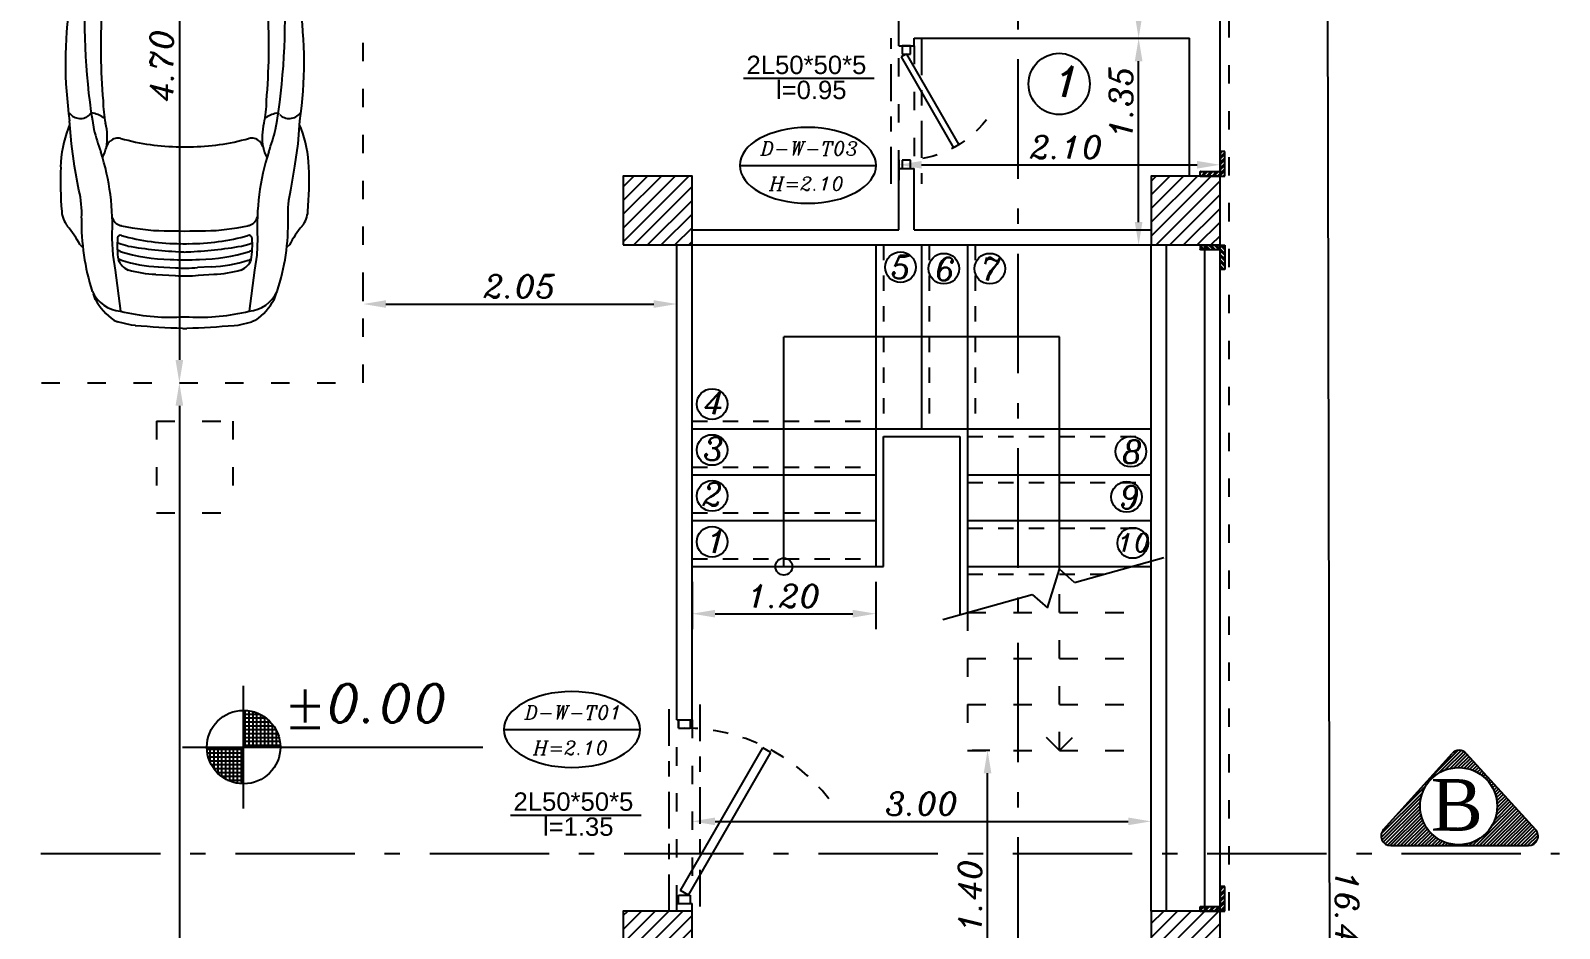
# Model space of a CAD drawing. Header units: millimetres. Extents: x 577 to 2337, y 236 to 943.
# Drawn here: x 1050.64 to 1060.63, y 404.25 to 410.11 of the extents above; entities that cross this region are included whole.
import ezdxf

# ---------------------------------------------------------------- set-up
doc = ezdxf.new("R2010")
doc.units = ezdxf.units.MM
doc.header["$LTSCALE"] = 0.01
doc.linetypes.add('ACAD_ISO03W100', pattern=[30, 12, -18])
doc.linetypes.add('ACAD_ISO10W100', pattern=[18, 12, -3, 0, -3])
for name, color, linetype in [('01-Plan', 1, 'Continuous'), ('04-Door', 4, 'Continuous'), ('05-Dim', 5, 'Continuous'), ('06-Furn', 4, 'Continuous'), ('07-Text', 3, 'Continuous'), ('09-Sect', 1, 'Continuous'), ('10-coulm', 7, 'Continuous'), ('12-Nal dargah', 3, 'Continuous'), ('15-Window', 4, 'Continuous'), ('18-Maharband', 4, 'Continuous')]:
    doc.layers.add(name, color=color, linetype=linetype)
doc.styles.add('2', font='BHoma.ttf')
doc.styles.get("Standard").update_dxf_attribs({"font": 'italic.shx'})
doc.styles.add('text', font='BBadr.ttf', dxfattribs={"height": 0.2})
doc.dimstyles.new('ISO-25', dxfattribs={"dimtxt": 0.15, "dimasz": 0.15, "dimexe": 0.1, "dimexo": 0.1, "dimgap": 0.04, "dimtad": 1, "dimzin": 1, "dimdsep": 46, "dimtxsty": 'Standard', "dimcen": 0.3, "dimadec": 0, "dimazin": 0, "dimtfac": 1, "dimtmove": 0, "dimatfit": 3, "dimfxl": 1, "dimarcsym": 0})

# ---------------------------------------------------------------- blocks, each defined once
blk = doc.blocks.new('*D446')
at = {"layer": '05-Dim', "color": 0, "lineweight": -2, "transparency": 16777216}
for p, q in [((1058.5112, 412.9607), (1059.2073, 412.9622)), ((1059.1077, 412.8119), (1059.1419, 396.6715)), ((1058.5461, 396.5202), (1059.2423, 396.5217))]:
    blk.add_line(p, q, dxfattribs=at)
at = {"layer": '05-Dim', "color": 0, "transparency": 16777216}
for points in [[(1059.1327, 412.812), (1059.0827, 412.8119), (1059.1073, 412.9619)], [(1059.1669, 396.6715), (1059.1169, 396.6714), (1059.1423, 396.5215)]]:
    blk.add_solid(points, dxfattribs=at)
at = {"layer": 'Defpoints', "color": 0, "transparency": 16777216}
for p in [(1058.4112, 412.9605), (1058.4461, 396.52), (1059.1423, 396.5215)]:
    blk.add_point(p, dxfattribs=at)
at = {"layer": '05-Dim', "color": 0, "transparency": 16777216, "insert": (1059.2407, 404.319), "char_height": 0.15, "attachment_point": 5, "rotation": 270.12169}
blk.add_mtext('16.44', dxfattribs=at)
blk = doc.blocks.new('co2')
at = {"layer": '10-coulm'}
h = blk.add_hatch(dxfattribs=at)
h.set_pattern_fill('ANSI31', color=5, scale=0.02, style=0)
h.set_pattern_definition([(45, (-770.14033, -706.21029), (-0.0449012806, 0.0449012806), [])])
h.paths.add_polyline_path([(0, 0), (0.45, 0), (0.45, 0.45), (0, 0.45)])
at = {"layer": '10-coulm', "color": 7}
blk.add_lwpolyline([(0, 0), (0.45, 0), (0.45, 0.45), (0, 0.45)], close=True, dxfattribs=at)
blk = doc.blocks.new('caaar')
at = {"layer": '06-Furn', "color": 234, "linetype": 'Continuous'}
for p, q in [((864.275, 647.402), (864.433, 647.414)), ((864.38, 647.423), (864.405, 647.412)), ((864.485, 647.415), (864.492, 647.421)), ((863.583, 647.343), (863.566, 647.324)), ((863.957, 647.351), (864.122, 647.38)), ((864.122, 647.38), (864.275, 647.402)), ((865.151, 647.198), (865.23, 647.31)), ((865.376, 647.307), (865.456, 647.309)), ((865.534, 647.316), (865.531, 647.309)), ((865.538, 647.386), (865.538, 647.389)), ((865.887, 647.38), (865.671, 647.386)), ((866.106, 647.376), (865.887, 647.38)), ((866.362, 647.377), (866.106, 647.376)), ((866.772, 647.381), (866.362, 647.377)), ((863.207, 647.237), (863.247, 647.251)), ((864.476, 647.275), (864.488, 647.263)), ((864.486, 647.253), (864.488, 647.263)), ((866.853, 647.084), (865.883, 647.227)), ((863.066, 647.112), (863.056, 647.086)), ((863.409, 647.103), (863.128, 647.065)), ((863.513, 647.118), (863.409, 647.103)), ((863.627, 647.125), (863.513, 647.118)), ((863.762, 647.118), (863.776, 647.123)), ((864.185, 647.187), (864.182, 647.189)), ((865.226, 647.186), (865.191, 647.194)), ((865.268, 647.179), (865.226, 647.186)), ((863.03, 646.963), (863.033, 646.99)), ((863.033, 646.99), (863.056, 647.086)), ((863.477, 647.059), (863.483, 647.073)), ((863.483, 647.073), (863.488, 647.081)), ((863.539, 647.068), (863.546, 647.087)), ((863.574, 647.015), (863.588, 647.063)), ((863.588, 647.063), (863.598, 647.088)), ((867.058, 646.945), (867.051, 646.98)), ((867.06, 646.88), (867.058, 646.945)), ((863.381, 646.824), (863.372, 646.689)), ((863.433, 646.806), (863.426, 646.688)), ((867.059, 646.655), (867.06, 646.88)), ((867.213, 646.439), (867.211, 646.84)), ((867.159, 646.563), (867.159, 646.686)), ((863.011, 646.639), (863.011, 646.61)), ((863.089, 646.654), (863.089, 646.595)), ((864.254, 646.658), (864.254, 646.591)), ((865.263, 646.594), (865.262, 646.647)), ((865.298, 646.649), (865.298, 646.6)), ((865.741, 646.604), (865.741, 646.646)), ((865.821, 646.608), (865.821, 646.641)), ((867.059, 646.594), (867.059, 646.655)), ((867.059, 646.594), (867.06, 646.37)), ((863.381, 646.426), (863.374, 646.531)), ((863.433, 646.444), (863.428, 646.538)), ((867.06, 646.37), (867.058, 646.304)), ((863.03, 646.286), (863.033, 646.259)), ((863.033, 646.259), (863.056, 646.164)), ((867.058, 646.304), (867.051, 646.269)), ((863.066, 646.137), (863.056, 646.164)), ((863.409, 646.147), (863.128, 646.184)), ((863.477, 646.19), (863.483, 646.177)), ((863.483, 646.177), (863.488, 646.169)), ((863.539, 646.181), (863.546, 646.163)), ((863.574, 646.235), (863.588, 646.186)), ((863.588, 646.186), (863.598, 646.162)), ((866.853, 646.166), (865.883, 646.022)), ((863.513, 646.131), (863.409, 646.147)), ((863.627, 646.125), (863.513, 646.131)), ((863.762, 646.132), (863.776, 646.127)), ((864.185, 646.062), (864.182, 646.06)), ((865.151, 646.052), (865.23, 645.939)), ((865.226, 646.063), (865.191, 646.055)), ((865.268, 646.07), (865.226, 646.063)), ((863.207, 646.012), (863.247, 645.999)), ((864.476, 645.974), (864.488, 645.986)), ((864.486, 645.996), (864.488, 645.986)), ((865.376, 645.943), (865.456, 645.94)), ((865.534, 645.934), (865.531, 645.94)), ((863.583, 645.907), (863.566, 645.926)), ((863.957, 645.898), (864.122, 645.869)), ((864.122, 645.869), (864.275, 645.848)), ((864.275, 645.848), (864.433, 645.835)), ((864.38, 645.826), (864.405, 645.837)), ((864.485, 645.834), (864.492, 645.828)), ((865.538, 645.864), (865.538, 645.86)), ((865.887, 645.869), (865.671, 645.863)), ((866.106, 645.874), (865.887, 645.869)), ((866.362, 645.872), (866.106, 645.874)), ((866.772, 645.869), (866.362, 645.872))]:
    blk.add_line(p, q, dxfattribs=at)
for centre, radius, start, end in [((863.25, 647.973), 0.713, 297.8456, 310.3986), ((863.825, 647.289), 0.18, 93.9919, 128.6321), ((864.026, 644.794), 2.683, 88.0693, 94.5662), ((864.089, 646.653), 0.824, 69.2963, 88.081), ((864.832, 644.69), 2.753, 81.3469, 98.3267), ((864.543, 647.341), 0.094, 127.9373, 224.4515), ((865.675, 650.965), 3.579, 263.1239, 269.9435), ((866.002, 647.359), 0.0908, 144.3579, 165.1422), ((866.061, 647.228), 0.227, 96.3926, 125.8775), ((866.31, 646.274), 1.212, 85.0633, 103.0814), ((866.441, 646.579), 0.902, 70.9589, 91.6972), ((866.724, 647.385), 0.0484, 354.729, 75.7923), ((866.85, 647.358), 0.0571, 101.171, 145.0983), ((866.926, 647.156), 0.272, 84.1228, 108.581), ((866.897, 647.308), 0.116, 44.4113, 78.2306), ((866.928, 647.269), 0.16, 32.4027, 80.7015), ((863.736, 645.8), 1.533, 88.8427, 107.9241), ((863.802, 647.967), 0.636, 266.8583, 284.091), ((865.135, 642.818), 4.495, 86.9292, 99.7524), ((865.501, 647.078), 0.234, 80.3007, 109.3327), ((865.43, 647.357), 0.113, 338.1804, 14.6589), ((865.516, 647.171), 0.139, 20.4536, 79.8109), ((866.77, 647.441), 0.0609, 271.2897, 302.9705), ((866.823, 647.289), 0.0264, 106.7172, 187.7191), ((866.861, 647.196), 0.127, 85.9776, 111.03), ((866.879, 647.405), 0.0601, 182.11, 221.9106), ((866.922, 647.443), 0.117, 221.6262, 258.7634), ((866.861, 647.272), 0.0512, 10.9088, 79.9614), ((866.869, 647.206), 0.125, 27.3407, 76.0539), ((866.661, 647.037), 0.476, 31.2999, 47.7701), ((866.747, 647.081), 0.418, 17.0727, 40.9279), ((863.405, 646.87), 0.416, 118.2841, 144.5392), ((863.36, 647.047), 0.232, 114.3046, 175.4469), ((863.718, 648.756), 1.635, 266.8057, 287.9032), ((864.851, 645.434), 1.876, 104.7432, 109.6236), ((864.236, 647.317), 0.258, 326.3286, 345.546), ((864.943, 642.96), 4.241, 86.6455, 95.0431), ((865.215, 647.365), 0.193, 285.9944, 321.8137), ((864.887, 647.819), 0.748, 309.8943, 315.8136), ((864.143, 646.676), 1.598, 358.9058, 19.8909), ((865.766, 646.654), 0.584, 78.4461, 95.4941), ((864.17, 646.641), 1.651, 359.9933, 21.1209), ((868.306, 647.387), 1.513, 183.8322, 188.5), ((866.802, 647.229), 0.121, 313.9548, 25.6128), ((866.518, 647.006), 0.53, 0.394, 29.1223), ((866.717, 647.056), 0.418, 2.2743, 33.0902), ((865.771, 646.771), 1.442, 2.7481, 17.4543), ((863.788, 647.049), 0.0736, 110.2872, 173.5068), ((864.317, 647.429), 0.275, 241.2241, 255.9567), ((864.319, 647.544), 0.388, 259.8352, 284.5232), ((864.234, 647.084), 0.0797, 42.6823, 73.314), ((864.238, 647.083), 0.0767, 344.3149, 45.0632), ((864.575, 646.436), 0.749, 90.3622, 102.2316), ((865.18, 647.125), 0.0704, 353.1527, 80.9613), ((861.946, 646.794), 3.32, 357.6004, 5.5679), ((865.179, 647.133), 0.101, 359.1708, 27.5708), ((861.355, 646.741), 3.944, 358.663, 5.6695), ((866.844, 647.177), 0.0366, 203.0941, 259.22), ((866.861, 647.201), 0.064, 248.1018, 293.1762), ((864.443, 646.73), 1.356, 165.6952, 183.211), ((864.248, 646.786), 0.867, 164.8571, 177.5004), ((863.524, 646.965), 0.123, 110.4682, 157.3113), ((864.362, 646.775), 0.929, 162.1777, 178.1117), ((863.578, 646.516), 0.572, 84.7107, 99.8173), ((864.718, 646.698), 1.236, 162.5842, 178.7952), ((866.316, 646.534), 2.783, 170.0599, 177.7751), ((865.106, 646.649), 1.515, 164.3505, 179.9365), ((863.628, 647.066), 0.0205, 337.9944, 82.2653), ((865.126, 646.739), 1.447, 167.2856, 178.9086), ((865.739, 646.653), 1.484, 163.9803, 179.806), ((866.805, 646.529), 0.557, 71.7526, 85.1142), ((866.951, 646.96), 0.102, 11.4717, 73.9007), ((863.682, 646.658), 3.478, 0.4665, 6.8456), ((882.365, 645.688), 19.377, 176.2253, 177.1856), ((866.017, 644.805), 2.115, 78.9853, 93.5896), ((864.48, 646.7), 1.421, 3.5588, 8.7688), ((863.95, 646.627), 1.955, 355.6389, 4.7251), ((864.319, 646.622), 0.949, 175.9251, 185.4623), ((864.435, 646.622), 1.011, 176.2757, 184.7624), ((866.617, 646.625), 3.136, 178.1737, 181.8388), ((869.151, 646.625), 5.473, 178.5177, 181.4803), ((882.365, 647.562), 19.377, 182.8143, 183.7746), ((864.443, 646.519), 1.356, 176.789, 194.3048), ((863.769, 646.625), 0.235, 175.672, 184.3279), ((866.316, 646.715), 2.783, 182.2248, 189.94), ((864.693, 646.625), 1.102, 178.6366, 181.3634), ((865.106, 646.6), 1.515, 180.0634, 195.6494), ((865.739, 646.596), 1.484, 180.194, 196.0196), ((861.946, 646.455), 3.32, 354.432, 2.3995), ((861.355, 646.508), 3.944, 354.3304, 1.337), ((864.143, 646.573), 1.598, 340.1091, 1.0941), ((864.17, 646.608), 1.651, 338.879, 0.0067), ((864.718, 646.551), 1.236, 181.2518, 197.4157), ((865.126, 646.511), 1.447, 181.0801, 192.7145), ((864.48, 646.549), 1.421, 351.2312, 357.1509), ((863.682, 646.591), 3.478, 353.1543, 359.5334), ((864.248, 646.464), 0.867, 182.4995, 195.1428), ((864.362, 646.474), 0.929, 181.8881, 197.8222), ((866.017, 648.444), 2.115, 266.4104, 281.0147), ((865.771, 646.478), 1.442, 342.5457, 358.4389), ((866.951, 646.29), 0.102, 286.0993, 348.5283), ((863.36, 646.203), 0.232, 184.5531, 245.6952), ((863.524, 646.285), 0.123, 202.6882, 249.5316), ((863.578, 646.733), 0.572, 260.1827, 275.2892), ((863.628, 646.184), 0.0205, 277.732, 22.0043), ((863.788, 646.201), 0.0736, 186.4925, 249.7119), ((864.238, 646.166), 0.0767, 314.9365, 15.6851), ((866.805, 646.72), 0.557, 274.8858, 288.2474), ((866.518, 646.243), 0.53, 330.8777, 359.6059), ((866.717, 646.194), 0.418, 326.9097, 357.7254), ((863.405, 646.379), 0.416, 215.4608, 241.7157), ((863.718, 644.493), 1.635, 72.0967, 93.1942), ((864.317, 645.821), 0.275, 104.0434, 118.7759), ((864.851, 647.816), 1.876, 250.3762, 255.2567), ((864.319, 645.706), 0.388, 75.4768, 100.1647), ((864.234, 646.166), 0.0797, 286.6859, 317.3175), ((864.575, 646.813), 0.749, 257.7683, 269.6377), ((864.236, 645.932), 0.258, 14.4541, 33.6714), ((864.943, 650.289), 4.241, 264.9568, 273.3544), ((865.18, 646.125), 0.0704, 279.0373, 6.8473), ((865.179, 646.117), 0.101, 332.4289, 0.8289), ((865.215, 645.884), 0.193, 38.1863, 74.0056), ((868.306, 645.863), 1.513, 171.4999, 176.1677), ((866.844, 646.072), 0.0366, 100.7801, 156.9052), ((866.861, 646.049), 0.064, 66.8238, 111.8982), ((866.802, 646.02), 0.121, 334.3872, 46.0444), ((866.747, 646.169), 0.418, 319.0721, 342.9272), ((863.736, 647.449), 1.533, 252.0759, 271.1573), ((865.135, 650.432), 4.495, 260.2475, 273.0707), ((864.543, 645.908), 0.094, 135.5485, 232.0625), ((864.887, 645.43), 0.748, 44.1863, 50.1055), ((865.501, 646.172), 0.234, 250.6673, 279.6989), ((865.516, 646.078), 0.139, 280.1884, 339.5466), ((865.766, 646.595), 0.584, 264.5059, 281.5537), ((866.823, 645.96), 0.0264, 172.2819, 253.2831), ((866.861, 645.977), 0.0512, 280.0387, 349.0912), ((866.869, 646.043), 0.125, 283.9461, 332.6591), ((866.661, 646.212), 0.476, 312.2299, 328.7001), ((863.25, 645.277), 0.713, 49.6013, 62.1544), ((863.802, 645.282), 0.636, 75.9089, 93.1416), ((864.832, 648.559), 2.753, 261.6732, 278.653), ((865.675, 642.284), 3.579, 90.0565, 96.876), ((865.43, 645.892), 0.113, 345.3408, 21.8193), ((866.002, 645.89), 0.0908, 194.8578, 215.6421), ((866.061, 646.021), 0.227, 234.1226, 263.6074), ((866.724, 645.864), 0.0484, 284.2078, 5.271), ((866.77, 645.808), 0.0609, 57.0297, 88.7103), ((866.85, 645.892), 0.0571, 214.9017, 258.829), ((866.861, 646.053), 0.127, 248.9699, 274.0224), ((866.879, 645.844), 0.0601, 138.0891, 177.8895), ((866.922, 645.806), 0.117, 101.2366, 138.3739), ((866.926, 646.094), 0.272, 251.4191, 275.8772), ((866.897, 645.941), 0.116, 281.7694, 315.5886), ((866.928, 645.98), 0.16, 279.2985, 327.5973), ((863.825, 645.96), 0.18, 231.3679, 266.0081), ((864.026, 648.455), 2.683, 265.4337, 271.9306), ((864.089, 646.597), 0.824, 271.9188, 290.7037), ((866.31, 646.976), 1.212, 256.9185, 274.9366), ((866.441, 646.67), 0.902, 268.3026, 289.041)]:
    blk.add_arc(centre, radius, start, end, dxfattribs=at)
for p in [(865.534, 647.316), (865.534, 645.934)]:
    blk.add_point(p, dxfattribs=at)
blk = doc.blocks.new('*D451')
at = {"layer": '05-Dim', "color": 0, "lineweight": -2, "transparency": 16777216}
for p, q in [((1056.9074, 405.4105), (1056.7918, 405.4105)), ((1056.8918, 404.1605), (1056.8918, 405.2605))]:
    blk.add_line(p, q, dxfattribs=at)
at = {"layer": '05-Dim', "color": 0, "transparency": 16777216}
for points in [[(1056.8668, 405.2605), (1056.9168, 405.2605), (1056.8918, 405.4105)], [(1056.8668, 404.1605), (1056.9168, 404.1605), (1056.8918, 404.0105)]]:
    blk.add_solid(points, dxfattribs=at)
at = {"layer": 'Defpoints', "color": 0, "transparency": 16777216}
for p in [(1056.8918, 405.4105), (1057.0074, 405.4105), (1056.8918, 404.0105)]:
    blk.add_point(p, dxfattribs=at)
at = {"layer": '05-Dim', "color": 0, "transparency": 16777216, "insert": (1056.7768, 404.4609), "char_height": 0.15, "attachment_point": 5, "rotation": 90}
blk.add_mtext('1.40', dxfattribs=at)
blk = doc.blocks.new('*D452')
at = {"layer": '05-Dim', "color": 0, "lineweight": -2, "transparency": 16777216}
for p, q in [((1057.9612, 404.9605), (1057.9612, 405.0468)), ((1055.1112, 404.9468), (1057.8112, 404.9468))]:
    blk.add_line(p, q, dxfattribs=at)
at = {"layer": '05-Dim', "color": 0, "transparency": 16777216}
for points in [[(1055.1112, 404.9718), (1055.1112, 404.9218), (1054.9612, 404.9468)], [(1057.8112, 404.9718), (1057.8112, 404.9218), (1057.9612, 404.9468)]]:
    blk.add_solid(points, dxfattribs=at)
at = {"layer": 'Defpoints', "color": 0, "transparency": 16777216}
for p in [(1054.9612, 404.9468), (1057.9612, 404.9468), (1057.9612, 404.8605)]:
    blk.add_point(p, dxfattribs=at)
at = {"layer": '05-Dim', "color": 0, "transparency": 16777216, "insert": (1056.4612, 405.0618), "char_height": 0.15, "attachment_point": 5}
blk.add_mtext('3.00', dxfattribs=at)
blk = doc.blocks.new('1')
at = {"layer": '09-Sect'}
for p, q in [((0.8605, 0.2407), (1.4445, 0.4041)), ((0.6828, 0.0767), (0.7617, 0.3274)), ((0.8605, 0.2407), (0.7617, 0.3274)), ((0, 0), (0.584, 0.1634)), ((0.584, 0.1634), (0.6828, 0.0767))]:
    blk.add_line(p, q, dxfattribs=at)
blk = doc.blocks.new('door3')
at = {"layer": '04-Door'}
for p, q in [((842.6652, 703.8232), (842.6353, 703.7714)), ((843.567, 703.2335), (842.6353, 703.7714)), ((843.5969, 703.2853), (842.6652, 703.8232)), ((842.4514, 703.2212), (842.4514, 703.2976)), ((842.4514, 703.2976), (842.506, 703.2976)), ((842.506, 703.2212), (842.506, 703.2976)), ((843.5969, 703.2853), (843.567, 703.2335)), ((843.5969, 703.2212), (843.5969, 703.2976)), ((843.5969, 703.2976), (843.6514, 703.2976)), ((843.6514, 703.2212), (843.6514, 703.2976)), ((842.506, 703.2212), (842.4514, 703.2212)), ((842.4569, 703.2212), (842.5005, 703.2212)), ((843.6514, 703.2212), (843.5969, 703.2212))]:
    blk.add_line(p, q, dxfattribs=at)
at = {"layer": '04-Door', "linetype": 'ACAD_ISO03W100', "ltscale": 0.5}
blk.add_arc((843.7015, 703.2591), 1.1958, 127.84997, 180, dxfattribs=at)
blk = doc.blocks.new('*D491')
at = {"layer": '05-Dim', "color": 0, "lineweight": -2, "transparency": 16777216}
blk.add_line((1051.6112, 412.3605), (1051.6112, 407.9605), dxfattribs=at)
at = {"layer": '05-Dim', "color": 0, "transparency": 16777216}
for points in [[(1051.5862, 412.3605), (1051.6362, 412.3605), (1051.6112, 412.5105)], [(1051.5862, 407.9605), (1051.6362, 407.9605), (1051.6112, 407.8105)]]:
    blk.add_solid(points, dxfattribs=at)
at = {"layer": 'Defpoints', "color": 0, "transparency": 16777216}
for p in [(1051.6112, 412.5105), (1051.6112, 407.8105), (1051.6112, 407.8105)]:
    blk.add_point(p, dxfattribs=at)
at = {"layer": '05-Dim', "color": 0, "transparency": 16777216, "insert": (1051.4962, 409.8806), "char_height": 0.15, "attachment_point": 5, "rotation": 90}
blk.add_mtext('4.70', dxfattribs=at)
blk = doc.blocks.new('F3')
at = {"layer": '04-Door'}
for p, q in [((847.5567, 618.9369), (847.5389, 618.906)), ((848.1118, 618.6163), (847.5567, 618.9369)), ((848.094, 618.5855), (847.5389, 618.906)), ((847.4118, 618.5913), (847.4118, 618.6413)), ((847.4118, 618.6413), (847.4618, 618.6413)), ((847.4618, 618.6413), (847.4618, 618.5913)), ((848.1118, 618.5913), (848.1118, 618.6413)), ((848.1118, 618.6413), (848.1618, 618.6413)), ((848.1618, 618.6413), (848.1618, 618.5913)), ((847.4618, 618.5913), (847.4118, 618.5913)), ((848.1118, 618.6163), (848.094, 618.5855)), ((848.1618, 618.5913), (848.1118, 618.5913))]:
    blk.add_line(p, q, dxfattribs=at)
at = {"layer": '04-Door', "linetype": 'ACAD_ISO03W100', "ltscale": 0.5}
blk.add_arc((848.1029, 618.6009), 0.6413, 127.84997, 180, dxfattribs=at)
blk = doc.blocks.new('*D494')
at = {"layer": '05-Dim', "color": 0, "lineweight": -2, "transparency": 16777216}
for p, q in [((1056.3112, 409.2675), (1056.3112, 409.1343)), ((1058.4112, 409.2605), (1058.4112, 409.3343)), ((1056.4612, 409.2343), (1058.2612, 409.2343))]:
    blk.add_line(p, q, dxfattribs=at)
at = {"layer": '05-Dim', "color": 0, "transparency": 16777216}
for points in [[(1056.4612, 409.2593), (1056.4612, 409.2093), (1056.3112, 409.2343)], [(1058.2612, 409.2593), (1058.2612, 409.2093), (1058.4112, 409.2343)]]:
    blk.add_solid(points, dxfattribs=at)
at = {"layer": 'Defpoints', "color": 0, "transparency": 16777216}
for p in [(1056.3112, 409.3675), (1058.4112, 409.2343), (1058.4112, 409.1605)]:
    blk.add_point(p, dxfattribs=at)
at = {"layer": '05-Dim', "color": 0, "transparency": 16777216, "insert": (1057.4063, 409.3493), "char_height": 0.15, "attachment_point": 5}
blk.add_mtext('2.10', dxfattribs=at)
blk = doc.blocks.new('*D464')
at = {"layer": '05-Dim', "color": 0, "lineweight": -2, "transparency": 16777216}
for p, q in [((1057.9563, 410.0605), (1057.9788, 410.0605)), ((1057.8788, 408.8605), (1057.8788, 409.9105)), ((1057.8942, 408.7105), (1057.9788, 408.7105))]:
    blk.add_line(p, q, dxfattribs=at)
at = {"layer": '05-Dim', "color": 0, "transparency": 16777216}
for points in [[(1057.8538, 409.9105), (1057.9038, 409.9105), (1057.8788, 410.0605)], [(1057.8538, 408.8605), (1057.9038, 408.8605), (1057.8788, 408.7105)]]:
    blk.add_solid(points, dxfattribs=at)
at = {"layer": 'Defpoints', "color": 0, "transparency": 16777216}
for p in [(1057.8563, 410.0605), (1057.8788, 410.0605), (1057.7942, 408.7105)]:
    blk.add_point(p, dxfattribs=at)
at = {"layer": '05-Dim', "color": 0, "transparency": 16777216, "insert": (1057.7638, 409.6441), "char_height": 0.15, "attachment_point": 5, "rotation": 90}
blk.add_mtext('1.35', dxfattribs=at)
blk = doc.blocks.new('*D465')
at = {"layer": '05-Dim', "color": 0, "lineweight": -2, "transparency": 16777216}
blk.add_line((1057.8788, 410.2105), (1057.8788, 411.3105), dxfattribs=at)
at = {"layer": '05-Dim', "color": 0, "transparency": 16777216}
for points in [[(1057.8538, 411.3105), (1057.9038, 411.3105), (1057.8788, 411.4605)], [(1057.8538, 410.2105), (1057.9038, 410.2105), (1057.8788, 410.0605)]]:
    blk.add_solid(points, dxfattribs=at)
at = {"layer": 'Defpoints', "color": 0, "transparency": 16777216}
for p in [(1057.8788, 411.4605), (1057.8788, 411.4605), (1057.8788, 410.0605)]:
    blk.add_point(p, dxfattribs=at)
at = {"layer": '05-Dim', "color": 0, "transparency": 16777216, "insert": (1057.7638, 410.8764), "char_height": 0.15, "attachment_point": 5, "rotation": 90}
blk.add_mtext('1.40', dxfattribs=at)
blk = doc.blocks.new('*D496')
at = {"layer": '05-Dim', "color": 0, "lineweight": -2, "transparency": 16777216}
blk.add_line((1051.6112, 407.6605), (1051.6112, 398.8105), dxfattribs=at)
at = {"layer": '05-Dim', "color": 0, "transparency": 16777216}
for points in [[(1051.5862, 407.6605), (1051.6362, 407.6605), (1051.6112, 407.8105)], [(1051.5862, 398.8105), (1051.6362, 398.8105), (1051.6112, 398.6605)]]:
    blk.add_solid(points, dxfattribs=at)
at = {"layer": 'Defpoints', "color": 0, "transparency": 16777216}
for p in [(1051.6112, 407.8105), (1051.6112, 398.6605), (1051.6112, 398.6605)]:
    blk.add_point(p, dxfattribs=at)
at = {"layer": '05-Dim', "color": 0, "transparency": 16777216, "insert": (1051.4962, 402.7693), "char_height": 0.15, "attachment_point": 5, "rotation": 90}
blk.add_mtext('9.15', dxfattribs=at)
blk = doc.blocks.new('*D498')
at = {"layer": '05-Dim', "color": 0, "lineweight": -2, "transparency": 16777216}
for p, q in [((1052.8112, 408.3431), (1052.8112, 408.425)), ((1054.8612, 408.3431), (1054.8612, 408.425)), ((1052.9612, 408.325), (1054.7112, 408.325))]:
    blk.add_line(p, q, dxfattribs=at)
at = {"layer": '05-Dim', "color": 0, "transparency": 16777216}
for points in [[(1052.9612, 408.35), (1052.9612, 408.3), (1052.8112, 408.325)], [(1054.7112, 408.35), (1054.7112, 408.3), (1054.8612, 408.325)]]:
    blk.add_solid(points, dxfattribs=at)
at = {"layer": 'Defpoints', "color": 0, "transparency": 16777216}
for p in [(1054.8612, 408.325), (1052.8112, 408.2431), (1054.8612, 408.2431)]:
    blk.add_point(p, dxfattribs=at)
at = {"layer": '05-Dim', "color": 0, "transparency": 16777216, "insert": (1053.8362, 408.44), "char_height": 0.15, "attachment_point": 5}
blk.add_mtext('2.05', dxfattribs=at)
blk = doc.blocks.new('*D501')
at = {"layer": '05-Dim', "color": 0, "lineweight": -2, "transparency": 16777216}
for p, q in [((1054.9612, 406.5105), (1054.9612, 406.2029)), ((1056.1612, 406.5105), (1056.1612, 406.2029)), ((1055.1112, 406.3029), (1056.0112, 406.3029))]:
    blk.add_line(p, q, dxfattribs=at)
at = {"layer": '05-Dim', "color": 0, "transparency": 16777216}
for points in [[(1055.1112, 406.3279), (1055.1112, 406.2779), (1054.9612, 406.3029)], [(1056.0112, 406.3279), (1056.0112, 406.2779), (1056.1612, 406.3029)]]:
    blk.add_solid(points, dxfattribs=at)
at = {"layer": 'Defpoints', "color": 0, "transparency": 16777216}
for p in [(1054.9612, 406.6105), (1056.1612, 406.6105), (1056.1612, 406.3029)]:
    blk.add_point(p, dxfattribs=at)
at = {"layer": '05-Dim', "color": 0, "transparency": 16777216, "insert": (1055.5612, 406.4179), "char_height": 0.15, "attachment_point": 5}
blk.add_mtext('1.20', dxfattribs=at)
blk = doc.blocks.new('nabshi.16')
at = {"layer": '18-Maharband'}
h = blk.add_hatch(dxfattribs=at)
h.set_pattern_fill('ANSI32', color=5, scale=0.002667)
h.set_pattern_definition([(45, (104.628065, 31.17932), (-0.01796051224, 0.01796051224), []), (45, (104.640038, 31.17932), (-0.01796051224, 0.01796051224), [])])
edge = h.paths.add_edge_path()
edge.add_arc((1121.682, 457.4802), 0.0016, 270, 360)
edge.add_line((1121.6836, 457.4802), (1121.6836, 457.6076))
edge.add_arc((1121.6852, 457.6076), 0.0016, 90, 180, ccw=False)
edge.add_line((1121.6852, 457.6092), (1121.8119, 457.6092))
edge.add_arc((1121.8116, 457.6113), 0.00207, 277.48062, 385.26935)
edge.add_line((1121.8135, 457.6121), (1121.8135, 457.6386))
edge.add_line((1121.8135, 457.6386), (1121.6535, 457.6386))
edge.add_line((1121.6535, 457.6386), (1121.6535, 457.4786))
edge.add_line((1121.6535, 457.4786), (1121.682, 457.4786))
at = {"layer": '18-Maharband', "color": 2}
for p, q in [((1121.8135, 457.6386), (1121.6535, 457.6386)), ((1121.6535, 457.6386), (1121.6535, 457.4786)), ((1121.6836, 457.4802), (1121.6836, 457.6076)), ((1121.8119, 457.6092), (1121.6852, 457.6092)), ((1121.8135, 457.6386), (1121.8135, 457.6108)), ((1121.6535, 457.4786), (1121.682, 457.4786))]:
    blk.add_line(p, q, dxfattribs=at)
for centre, start, end in [((1121.6852, 457.6076), 90, 180), ((1121.8119, 457.6108), 270, 0), ((1121.682, 457.4802), 270, 0)]:
    blk.add_arc(centre, 0.0016, start, end, dxfattribs=at)

msp = doc.modelspace()

# ---------------------------------------------------------------- hatches: boundary and pattern name
at = {"layer": '05-Dim'}
h = msp.add_hatch(dxfattribs=at)
h.set_pattern_fill('NET', color=3, scale=0.008, style=0)
h.set_pattern_definition([(0, (428.167252, -160.416776), (0, 0.0254), []), (90, (428.167252, -160.416776), (-0.0254, 2e-18), [])])
h.paths.add_polyline_path([(1052.0309, 405.6718), (1052.0309, 405.4318), (1052.2709, 405.4318, 0.414214)])
h.paths.add_polyline_path([(1052.0309, 405.4318), (1051.7909, 405.4318, 0.414214), (1052.0309, 405.1918)])
at = {"layer": '09-Sect'}
h = msp.add_hatch(dxfattribs=at)
h.set_pattern_fill('ANSI31', color=8, scale=0.005)
h.set_pattern_definition([(45, (744.962875, 89.016381), (-0.01122532015, 0.01122532015), [])])
h.paths.add_polyline_path([(1060.0198, 405.3903, 0.443397), (1059.9264, 405.39), (1059.4791, 404.8934, 0.649458), (1059.5259, 404.7883), (1060.4257, 404.7883, 0.651534), (1060.4723, 404.8937)])
h.paths.add_polyline_path([(1059.7175, 405.0462, -1), (1060.2215, 405.0462, -1)], flags=16)

# ---------------------------------------------------------------- linework, layer by layer
at = {"layer": '01-Plan', "color": 4, "linetype": 'ACAD_ISO03W100'}
for p, q in [((1058.4712, 396.2649), (1058.4712, 415.3942)), ((1056.3112, 409.2105), (1056.3112, 410.0105)), ((1056.4112, 410.0105), (1056.4112, 409.2105)), ((1054.8612, 404.4105), (1054.8612, 405.6105)), ((1054.9612, 405.6105), (1054.9612, 404.4105))]:
    msp.add_line(p, q, dxfattribs=at)
at = {"layer": '01-Plan'}
for p, q in [((1058.4112, 409.1605), (1058.4112, 412.5105)), ((1056.3112, 410.0105), (1056.3112, 410.6105)), ((1056.4112, 410.0105), (1056.4112, 410.0605)), ((1056.4112, 410.0605), (1058.2112, 410.0605)), ((1058.2112, 409.1605), (1058.2112, 410.0605)), ((1056.3112, 410.0105), (1056.4112, 410.0105)), ((1056.3112, 408.8105), (1056.3112, 409.2105)), ((1056.3112, 409.2105), (1056.4112, 409.2105)), ((1056.4112, 408.8105), (1056.4112, 409.2105)), ((1054.9612, 408.8105), (1056.3112, 408.8105)), ((1056.4112, 408.8105), (1057.9612, 408.8105)), ((1054.8612, 405.6105), (1054.8612, 408.7105)), ((1054.9612, 405.6105), (1054.9612, 408.7105)), ((1054.9612, 408.7105), (1057.9612, 408.7105)), ((1057.9612, 404.3605), (1057.9612, 408.7105)), ((1058.0612, 404.3603), (1058.0612, 408.7105)), ((1058.3112, 404.3605), (1058.3112, 408.7105)), ((1058.4112, 404.3605), (1058.4112, 408.7105)), ((1054.8612, 405.6105), (1054.9612, 405.6105)), ((1054.8612, 404.3605), (1054.8612, 404.4105)), ((1054.8612, 404.4105), (1054.9612, 404.4105)), ((1054.9612, 404.3605), (1054.9612, 404.4105))]:
    msp.add_line(p, q, dxfattribs=at)
at = {"layer": '01-Plan', "color": 4}
for p, q in [((1056.1612, 408.7105), (1056.1612, 406.6105)), ((1056.4612, 408.7105), (1056.4612, 407.5105)), ((1056.7612, 408.7105), (1056.7612, 406.3105)), ((1054.9612, 407.5105), (1057.9612, 407.5105)), ((1054.9612, 407.2105), (1056.1612, 407.2105)), ((1056.7612, 407.2105), (1057.9612, 407.2105)), ((1054.9612, 406.9105), (1056.1612, 406.9105)), ((1056.7612, 406.9105), (1057.9612, 406.9105)), ((1054.9612, 406.6105), (1056.1612, 406.6105)), ((1056.7612, 406.6105), (1057.9612, 406.6105))]:
    msp.add_line(p, q, dxfattribs=at)
at = {"layer": '01-Plan', "color": 5, "linetype": 'ACAD_ISO03W100', "ltscale": 0.5}
for p, q in [((1056.2112, 408.7105), (1056.2112, 407.5105)), ((1056.5112, 408.7105), (1056.5112, 407.5105)), ((1056.8112, 408.7105), (1056.8112, 407.5105)), ((1054.9612, 407.5605), (1056.1612, 407.5605)), ((1056.7612, 407.4605), (1057.9612, 407.4605)), ((1054.9612, 407.2605), (1056.1612, 407.2605)), ((1056.7612, 407.1605), (1057.9612, 407.1605)), ((1054.9612, 406.9605), (1056.1612, 406.9605)), ((1056.7612, 406.8605), (1057.9612, 406.8605)), ((1054.9612, 406.6605), (1056.1612, 406.6605)), ((1056.7612, 406.5605), (1057.6548, 406.5605))]:
    msp.add_line(p, q, dxfattribs=at)
at = {"layer": '01-Plan', "color": 5}
for p, q in [((1055.5612, 406.6105), (1055.5612, 408.1105)), ((1057.3612, 408.1105), (1055.5612, 408.1105)), ((1057.3612, 406.591), (1057.3612, 408.1105)), ((1056.2112, 406.6105), (1056.2112, 407.4605)), ((1056.2112, 407.4605), (1056.7112, 407.4605)), ((1056.7112, 407.4605), (1056.7112, 406.2965)), ((1056.1612, 406.6105), (1056.2112, 406.6105))]:
    msp.add_line(p, q, dxfattribs=at)
at = {"layer": '01-Plan', "color": 3, "linetype": 'ACAD_ISO03W100'}
for p, q in [((1051.4612, 407.5605), (1051.9612, 407.5605)), ((1051.4612, 407.5605), (1051.4612, 406.9605)), ((1051.9612, 407.5605), (1051.9612, 406.9605)), ((1051.4612, 406.9605), (1051.9612, 406.9605))]:
    msp.add_line(p, q, dxfattribs=at)
at = {"layer": '01-Plan', "color": 5, "linetype": 'ACAD_ISO03W100'}
for p, q in [((1057.3612, 405.4105), (1057.3612, 406.591)), ((1056.7612, 406.3105), (1057.9612, 406.3105)), ((1056.7612, 406.3105), (1056.7612, 405.4105)), ((1056.7612, 406.0105), (1057.9612, 406.0105)), ((1056.7612, 405.7105), (1057.9612, 405.7105)), ((1057.3612, 405.4105), (1057.1589, 405.6128)), ((1057.3612, 405.4105), (1057.5635, 405.6128)), ((1056.7612, 405.4105), (1057.9612, 405.4105))]:
    msp.add_line(p, q, dxfattribs=at)
at = {"layer": '01-Plan', "color": 5}
msp.add_circle((1055.5612, 406.6105), 0.0557, dxfattribs=at)
at = {"layer": '05-Dim', "color": 3}
for p, q in [((1052.0309, 405.0318), (1052.0309, 405.8318)), ((1051.6309, 405.4318), (1053.5933, 405.4318))]:
    msp.add_line(p, q, dxfattribs=at)
msp.add_circle((1052.0309, 405.4318), 0.24, dxfattribs=at)
at = {"layer": '06-Furn', "color": 5, "linetype": 'ACAD_ISO03W100'}
msp.add_lwpolyline([(1050.4112, 412.5105), (1050.4112, 407.8105), (1052.8112, 407.8105), (1052.8112, 412.5105)], close=True, dxfattribs=at)
at = {"layer": '07-Text', "color": 3}
msp.add_circle((1057.3597, 409.762), 0.2, dxfattribs=at)
at = {"layer": '07-Text', "color": 5}
for centre in [(1056.3226, 408.5655), (1056.6064, 408.556), (1056.9064, 408.556), (1055.0918, 407.6718), (1055.0918, 407.3718), (1057.8286, 407.3616), (1055.0918, 407.0718), (1057.8004, 407.0652), (1055.0918, 406.7718), (1057.8402, 406.7645)]:
    msp.add_circle(centre, 0.1, dxfattribs=at)
at = {"layer": '09-Sect', "color": 7, "linetype": 'ACAD_ISO10W100', "ltscale": 6.5}
for p, q in [((1057.09, 416.2734), (1057.09, 396.7598)), ((1045.6271, 404.7362), (1060.6282, 404.7362))]:
    msp.add_line(p, q, dxfattribs=at)
at = {"layer": '09-Sect'}
for p, q in [((1059.4791, 404.8934), (1059.9264, 405.39)), ((1060.0198, 405.3903), (1060.4723, 404.8937)), ((1059.5259, 404.7883), (1060.4257, 404.7883))]:
    msp.add_line(p, q, dxfattribs=at)
msp.add_circle((1059.9695, 405.0462), 0.252, dxfattribs=at)
for centre, start, end in [((1059.9732, 405.3479), 42.34242, 137.99188), ((1059.5259, 404.8513), 137.99188, 270), ((1060.4257, 404.8513), 270, 42.34242)]:
    msp.add_arc(centre, 0.063, start, end, dxfattribs=at)
at = {"layer": '12-Nal dargah', "linetype": 'ACAD_ISO10W100', "ltscale": 2}
for p, q in [((1056.2612, 409.1105), (1056.2612, 410.0605)), ((1056.4612, 410.0605), (1056.4612, 409.1105)), ((1054.8112, 404.3605), (1054.8112, 405.7105)), ((1055.0112, 405.7105), (1055.0112, 404.3605))]:
    msp.add_line(p, q, dxfattribs=at)
at = {"layer": '12-Nal dargah', "lineweight": 25}
for p, q in [((1055.2975, 409.799), (1056.15, 409.799)), ((1053.775, 404.9883), (1054.6275, 404.9883))]:
    msp.add_line(p, q, dxfattribs=at)
at = {"layer": '15-Window', "color": 4}
for p, q in [((1055.2722, 409.2304), (1056.1632, 409.2304)), ((1053.7305, 405.5465), (1054.6215, 405.5465))]:
    msp.add_line(p, q, dxfattribs=at)
at = {"layer": '15-Window', "color": 4, "extrusion": (0, 0, -1)}
for centre in [(1055.7177, 409.2304), (1054.176, 405.5465)]:
    msp.add_ellipse(centre, major_axis=(0.4455, 0), ratio=0.555556, dxfattribs=at)

# ---------------------------------------------------------------- block references
at = {"layer": '04-Door', "xscale": -1.066666666666667, "yscale": 1.066666666666667, "zscale": 1.066666666666667, "rotation": 270}
msp.add_blockref('F3', (396.5037, -494.6955), dxfattribs=at)
at = {"layer": '04-Door', "rotation": 270}
msp.add_blockref('door3', (351.6517, 1248.0619), dxfattribs=at)
at = {"layer": '06-Furn', "color": 241, "xscale": 0.9529256555680451, "yscale": 0.9529256555680451, "zscale": 0.9529256555680451, "rotation": 89.99999999999999}
msp.add_blockref('caaar', (1667.8317, -414.2191), dxfattribs=at)
at = {"layer": '09-Sect'}
msp.add_blockref('1', (1056.6, 406.2654), dxfattribs=at)
at = {"layer": '10-coulm'}
for p in [(1054.5112, 408.7105), (1057.9612, 408.7105), (1054.5112, 403.9105), (1057.9612, 403.9105)]:
    msp.add_blockref('co2', p, dxfattribs=at)
at = {"layer": '18-Maharband', "rotation": 180}
for p in [(2180.0948, 866.7991), (2180.0948, 861.9991)]:
    msp.add_blockref('nabshi.16', p, dxfattribs=at)
at = {"layer": '18-Maharband', "xscale": -1}
msp.add_blockref('nabshi.16', (2180.0948, -48.9282), dxfattribs=at)

# ---------------------------------------------------------------- texts
at = {"layer": '05-Dim', "char_height": 0.25, "width": 2.043198, "attachment_point": 1}
for s, insert in [('+0.00', (1052.2941, 405.843)), ('-', (1052.2941, 405.6998))]:
    msp.add_mtext(s, dxfattribs=dict(at, insert=insert))
at = {"layer": '07-Text', "color": 3, "insert": (1057.3268, 409.8772), "char_height": 0.2, "width": 0.227981, "attachment_point": 1, "style": 'text'}
msp.add_mtext('{\\Fitalic|c0;1}', dxfattribs=at)
at = {"layer": '07-Text', "color": 5, "width": 0.173195, "style": 'text'}
for s, insert, char_height, attachment_point in [('{\\Fitalic|c0;5}', (1056.261, 408.6413), 0.15, 1), ('{\\Fitalic|c0;6}', (1056.5495, 408.6282), 0.15, 1), ('{\\Fitalic|c0;7}', (1056.8495, 408.6282), 0.15, 1), ('{\\Fitalic|c0;4}', (1055.0344, 407.7548), 0.15, 1), ('{\\Fitalic|c178;3}', (1055.0344, 407.4548), 0.15, 1), ('{\\Fitalic|c178;8}', (1057.7706, 407.4358), 0.15, 1), ('{\\Fitalic|c178;2}', (1055.0278, 407.157), 0.15, 1), ('{\\Fitalic|c178;9}', (1057.7517, 407.1381), 0.15, 1), ('{\\Fitalic|c178;1}', (1055.0566, 406.8511), 0.15, 1), ('{\\Fitalic|c178;10}', (1057.9568, 406.8271), 0.12, 3)]:
    msp.add_mtext(s, dxfattribs=dict(at, insert=insert, char_height=char_height, attachment_point=attachment_point))
at = {"layer": '09-Sect', "color": 1, "insert": (1060.1283, 405.2229), "char_height": 0.337283, "width": 0.182801, "attachment_point": 3, "style": '2'}
msp.add_mtext('{\\fTimes New Roman|b0|i0|c0|p18;B}', dxfattribs=at)
at = {"layer": '12-Nal dargah', "char_height": 0.12, "width": 1.094233, "style": 'text'}
for s, insert, attachment_point in [('{\\fArial|b0|i0|c0|p34;2L50*50*5}', (1056.0998, 409.9466), 3), ('{\\fArial|b0|i0|c0|p34;l=0.95}', (1055.9703, 409.6615), 9), ('{\\fArial|b0|i0|c0|p34;2L50*50*5}', (1054.5773, 405.136), 3), ('{\\fArial|b0|i0|c0|p34;l=1.35}', (1054.4478, 404.8508), 9)]:
    msp.add_mtext(s, dxfattribs=dict(at, insert=insert, attachment_point=attachment_point))
at = {"layer": '15-Window', "color": 4, "char_height": 0.09075, "width": 1.519305, "attachment_point": 3}
for s, insert in [('D-W-T03', (1056.0462, 409.3864)), ('H=2.10', (1055.9544, 409.1565)), ('D-W-T01', (1054.5045, 405.7025)), ('H=2.10', (1054.4127, 405.4726))]:
    msp.add_mtext(s, dxfattribs=dict(at, insert=insert))

# ---------------------------------------------------------------- dimensions: what is measured, and where the dimension line sits
at = {"layer": '05-Dim'}
for base, p1, p2, angle, picture, middle, dimtype in [((1059.1423, 396.5215), (1058.4112, 412.9605), (1058.4461, 396.52), 270.12169, '*D446', (1059.1257, 404.3188), 161), ((1051.6112, 407.8105), (1051.6112, 412.5105), (1051.6112, 407.8105), 90, '*D491', (1051.6112, 409.8806), 160), ((1057.8788, 411.4605), (1057.8788, 410.0605), (1057.8788, 411.4605), 90, '*D465', (1057.8788, 410.8764), 160), ((1057.8788, 410.0605), (1057.7942, 408.7105), (1057.8563, 410.0605), 90, '*D464', (1057.8788, 409.6441), 160), ((1051.6112, 398.6605), (1051.6112, 407.8105), (1051.6112, 398.6605), 90, '*D496', (1051.6112, 402.7693), 160), ((1056.8918, 405.4105), (1056.8918, 404.0105), (1057.0074, 405.4105), 90, '*D451', (1056.8918, 404.4609), 160)]:
    dim = msp.add_linear_dim(base=base, p1=p1, p2=p2, angle=angle, dimstyle='ISO-25', dxfattribs=at)
    dim.commit()
    dim.dimension.update_dxf_attribs({"geometry": picture, "text_midpoint": middle, "dimtype": dimtype})
dim = msp.add_linear_dim(base=(1058.4112, 409.2343), p1=(1056.3112, 409.3675), p2=(1058.4112, 409.1605), dimstyle='ISO-25', dxfattribs=at)
dim.commit()
dim.dimension.update_dxf_attribs({"geometry": '*D494', "text_midpoint": (1057.4063, 409.2343), "dimtype": 160})
for base, p1, p2, picture, middle in [((1054.8612, 408.325), (1052.8112, 408.2431), (1054.8612, 408.2431), '*D498', (1053.8362, 408.44)), ((1056.1612, 406.3029), (1054.9612, 406.6105), (1056.1612, 406.6105), '*D501', (1055.5612, 406.4179)), ((1057.9612, 404.9468), (1054.9612, 404.9468), (1057.9612, 404.8605), '*D452', (1056.4612, 405.0618))]:
    dim = msp.add_linear_dim(base=base, p1=p1, p2=p2, dimstyle='ISO-25', dxfattribs=at)
    dim.commit()
    dim.dimension.update_dxf_attribs({"geometry": picture, "text_midpoint": middle})

doc.saveas('drawing.dxf')
